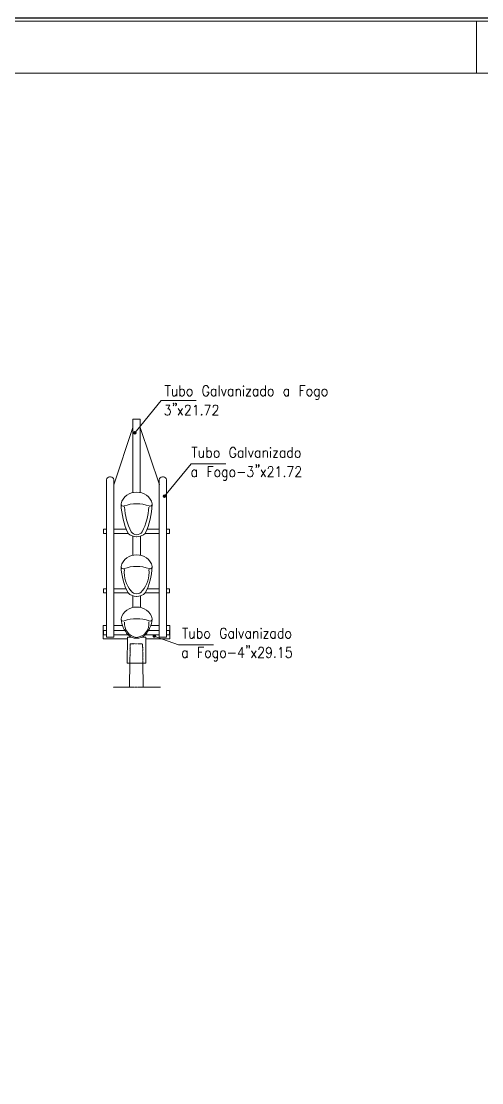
# Model space of a CAD drawing. Header units: millimetres. Extents: x 2928 to 3112, y 1220 to 1280.
# Drawn here: x 3040.23 to 3049.11, y 1259.77 to 1280.23 of the extents above; entities that cross this region are included whole.
import ezdxf
from ezdxf.xclip import XClip

# ---------------------------------------------------------------- set-up
doc = ezdxf.new("R2010")
doc.units = ezdxf.units.MM

# ---------------------------------------------------------------- blocks, each defined once
blk = doc.blocks.new('MF14B49E0')
at = {"color": 7, "linetype": 'Continuous', "lineweight": 9, "true_color": 0x000007}
blk.add_lwpolyline([(840.03, 593.45), (0, 593.45), (0, 0.23), (840.03, 0.23)], close=True, dxfattribs=at)

msp = doc.modelspace()

# ---------------------------------------------------------------- linework, layer by layer
at = {"color": 7, "linetype": 'Continuous', "lineweight": 20, "true_color": 0x000007}
for points in [[(3049.00832, 1280.22878), (3049.00832, 1279.22978), (3049.00832, 1279.22978)], [(3042.99938, 1273.2076), (3043.10854, 1273.2076), (3043.10854, 1273.2076)], [(3043.05562, 1273.2076), (3043.05562, 1273.00582), (3043.05562, 1273.00582)], [(3043.14658, 1273.13979), (3043.14658, 1273.04386), (3043.1532, 1273.01574), (3043.16974, 1273.00582), (3043.19124, 1273.00582), (3043.20778, 1273.01574), (3043.22928, 1273.04386)], [(3043.22928, 1273.13979), (3043.22928, 1273.00582), (3043.22928, 1273.00582)], [(3043.29048, 1273.2076), (3043.29048, 1273.00582), (3043.29048, 1273.00582)], [(3043.29048, 1273.11167), (3043.30537, 1273.13152), (3043.32191, 1273.13979), (3043.34341, 1273.13979), (3043.35995, 1273.13152), (3043.37484, 1273.11167), (3043.38145, 1273.0819), (3043.38145, 1273.06371), (3043.37484, 1273.03559), (3043.35995, 1273.01574), (3043.34341, 1273.00582), (3043.32191, 1273.00582), (3043.30537, 1273.01574), (3043.29048, 1273.03559)], [(3043.84622, 1273.15798), (3043.83795, 1273.17783), (3043.82307, 1273.19603), (3043.80818, 1273.2076), (3043.77841, 1273.2076), (3043.76187, 1273.19603), (3043.74698, 1273.17783), (3043.74037, 1273.15798), (3043.7321, 1273.13152), (3043.7321, 1273.0819), (3043.74037, 1273.05378), (3043.74698, 1273.03559), (3043.76187, 1273.01574), (3043.77841, 1273.00582), (3043.80818, 1273.00582), (3043.82307, 1273.01574), (3043.83795, 1273.03559), (3043.84622, 1273.05378), (3043.84622, 1273.0819), (3043.80818, 1273.0819)], [(3043.98516, 1273.11167), (3043.97027, 1273.13152), (3043.95208, 1273.13979), (3043.93223, 1273.13979), (3043.91404, 1273.13152), (3043.89915, 1273.11167), (3043.89419, 1273.0819), (3043.89419, 1273.06371), (3043.89915, 1273.03559), (3043.91404, 1273.01574), (3043.93223, 1273.00582), (3043.95208, 1273.00582), (3043.97027, 1273.01574), (3043.98516, 1273.03559)], [(3043.98516, 1273.13979), (3043.98516, 1273.00582), (3043.98516, 1273.00582)], [(3044.04635, 1273.2076), (3044.04635, 1273.00582), (3044.04635, 1273.00582)], [(3044.09101, 1273.13979), (3044.13732, 1273.00582), (3044.18198, 1273.13979)], [(3044.31265, 1273.11167), (3044.29611, 1273.13152), (3044.28122, 1273.13979), (3044.25806, 1273.13979), (3044.24318, 1273.13152), (3044.22829, 1273.11167), (3044.22002, 1273.0819), (3044.22002, 1273.06371), (3044.22829, 1273.03559), (3044.24318, 1273.01574), (3044.25806, 1273.00582), (3044.28122, 1273.00582), (3044.29611, 1273.01574), (3044.31265, 1273.03559)], [(3044.31265, 1273.13979), (3044.31265, 1273.00582), (3044.31265, 1273.00582)], [(3044.37219, 1273.13979), (3044.37219, 1273.00582), (3044.37219, 1273.00582)], [(3044.37219, 1273.10175), (3044.39535, 1273.13152), (3044.41023, 1273.13979), (3044.43339, 1273.13979), (3044.44827, 1273.13152), (3044.45654, 1273.10175), (3044.45654, 1273.00582)], [(3044.51774, 1273.13152), (3044.51774, 1273.00582), (3044.51774, 1273.00582)], [(3044.65502, 1273.00582), (3044.57067, 1273.00582), (3044.65502, 1273.13979), (3044.57067, 1273.13979)], [(3044.79065, 1273.11167), (3044.77576, 1273.13152), (3044.76088, 1273.13979), (3044.73772, 1273.13979), (3044.72284, 1273.13152), (3044.70795, 1273.11167), (3044.69968, 1273.0819), (3044.69968, 1273.06371), (3044.70795, 1273.03559), (3044.72284, 1273.01574), (3044.73772, 1273.00582), (3044.76088, 1273.00582), (3044.77576, 1273.01574), (3044.79065, 1273.03559)], [(3044.79065, 1273.13979), (3044.79065, 1273.00582), (3044.79065, 1273.00582)], [(3044.93785, 1273.11167), (3044.92297, 1273.13152), (3044.90477, 1273.13979), (3044.88493, 1273.13979), (3044.86673, 1273.13152), (3044.85185, 1273.11167), (3044.84688, 1273.0819), (3044.84688, 1273.06371), (3044.85185, 1273.03559), (3044.86673, 1273.01574), (3044.88493, 1273.00582), (3044.90477, 1273.00582), (3044.92297, 1273.01574), (3044.93785, 1273.03559)], [(3044.93785, 1273.2076), (3044.93785, 1273.00582), (3044.93785, 1273.00582)], [(3045.38608, 1273.11167), (3045.3712, 1273.13152), (3045.35631, 1273.13979), (3045.33316, 1273.13979), (3045.31827, 1273.13152), (3045.30339, 1273.11167), (3045.29512, 1273.0819), (3045.29512, 1273.06371), (3045.30339, 1273.03559), (3045.31827, 1273.01574), (3045.33316, 1273.00582), (3045.35631, 1273.00582), (3045.3712, 1273.01574), (3045.38608, 1273.03559)], [(3045.38608, 1273.13979), (3045.38608, 1273.00582), (3045.38608, 1273.00582)], [(3045.60772, 1273.00582), (3045.60772, 1273.2076), (3045.7053, 1273.2076)], [(3045.60772, 1273.11167), (3045.66726, 1273.11167), (3045.66726, 1273.11167)], [(3045.9716, 1273.11167), (3045.95836, 1273.13152), (3045.94348, 1273.13979), (3045.91867, 1273.13979), (3045.90544, 1273.13152), (3045.89055, 1273.11167), (3045.88063, 1273.0819), (3045.88063, 1273.06371), (3045.89055, 1273.03559), (3045.90544, 1273.01574), (3045.91867, 1273.00582), (3045.94348, 1273.00582), (3045.95836, 1273.01574), (3045.9716, 1273.03559)], [(3045.9716, 1273.13979), (3045.9716, 1272.98597), (3045.96663, 1272.95951), (3045.95836, 1272.94793), (3045.94348, 1272.93966), (3045.91867, 1272.93966), (3045.90544, 1272.94793)], [(3043.17636, 1272.86357), (3043.16974, 1272.85365), (3043.16147, 1272.86357), (3043.16974, 1272.87184), (3043.17636, 1272.86357), (3043.17636, 1272.84538), (3043.16974, 1272.82553), (3043.16147, 1272.81561)], [(3043.22267, 1272.86357), (3043.2144, 1272.85365), (3043.20778, 1272.86357), (3043.2144, 1272.87184), (3043.22267, 1272.86357), (3043.22267, 1272.84538), (3043.2144, 1272.82553), (3043.20778, 1272.81561)], [(3043.01757, 1272.8338), (3043.10027, 1272.8338), (3043.05562, 1272.75772), (3043.07546, 1272.75772), (3043.09366, 1272.74945), (3043.10027, 1272.73952), (3043.10854, 1272.71141), (3043.10854, 1272.69321), (3043.10027, 1272.66344), (3043.08539, 1272.64359), (3043.06058, 1272.63532), (3043.03742, 1272.63532), (3043.01757, 1272.64359), (3043.00765, 1272.65517), (3042.99938, 1272.67337)], [(3043.26071, 1272.7693), (3043.34341, 1272.63532), (3043.34341, 1272.63532)], [(3043.34341, 1272.7693), (3043.26071, 1272.63532), (3043.26071, 1272.63532)], [(3043.39799, 1272.78749), (3043.39799, 1272.79576), (3043.40461, 1272.81561), (3043.41288, 1272.82553), (3043.42776, 1272.8338), (3043.45753, 1272.8338), (3043.47407, 1272.82553), (3043.48069, 1272.81561), (3043.48896, 1272.79576), (3043.48896, 1272.77757), (3043.48069, 1272.75772), (3043.4658, 1272.73125), (3043.38972, 1272.63532), (3043.49558, 1272.63532)], [(3043.56504, 1272.79576), (3043.57993, 1272.80734), (3043.60309, 1272.8338), (3043.60309, 1272.63532)], [(3043.79991, 1272.63532), (3043.87599, 1272.8338), (3043.77014, 1272.8338)], [(3043.93223, 1272.78749), (3043.93223, 1272.79576), (3043.93719, 1272.81561), (3043.94711, 1272.82553), (3043.96035, 1272.8338), (3043.99012, 1272.8338), (3044.00831, 1272.82553), (3044.01327, 1272.81561), (3044.0232, 1272.79576), (3044.0232, 1272.77757), (3044.01327, 1272.75772), (3044.00004, 1272.73125), (3043.92231, 1272.63532), (3044.02816, 1272.63532)], [(3043.52039, 1272.02169), (3043.62624, 1272.02169), (3043.62624, 1272.02169)], [(3043.57331, 1272.02169), (3043.57331, 1271.81991), (3043.57331, 1271.81991)], [(3043.66428, 1271.95388), (3043.66428, 1271.85795), (3043.67255, 1271.83149), (3043.68744, 1271.81991), (3043.71059, 1271.81991), (3043.72548, 1271.83149), (3043.74864, 1271.85795)], [(3043.74864, 1271.95388), (3043.74864, 1271.81991), (3043.74864, 1271.81991)], [(3043.81149, 1272.02169), (3043.81149, 1271.81991), (3043.81149, 1271.81991)], [(3043.81149, 1271.92576), (3043.82637, 1271.94561), (3043.84126, 1271.95388), (3043.86442, 1271.95388), (3043.8793, 1271.94561), (3043.89419, 1271.92576), (3043.90246, 1271.89599), (3043.90246, 1271.8778), (3043.89419, 1271.84968), (3043.8793, 1271.83149), (3043.86442, 1271.81991), (3043.84126, 1271.81991), (3043.82637, 1271.83149), (3043.81149, 1271.84968)], [(3044.36723, 1271.97207), (3044.35896, 1271.99192), (3044.34407, 1272.01012), (3044.32919, 1272.02169), (3044.29776, 1272.02169), (3044.28287, 1272.01012), (3044.26799, 1271.99192), (3044.25972, 1271.97207), (3044.2531, 1271.94561), (3044.2531, 1271.89599), (3044.25972, 1271.86953), (3044.26799, 1271.84968), (3044.28287, 1271.83149), (3044.29776, 1271.81991), (3044.32919, 1271.81991), (3044.34407, 1271.83149), (3044.35896, 1271.84968), (3044.36723, 1271.86953), (3044.36723, 1271.89599), (3044.32919, 1271.89599)], [(3044.50286, 1271.92576), (3044.48797, 1271.94561), (3044.47308, 1271.95388), (3044.44993, 1271.95388), (3044.43504, 1271.94561), (3044.42016, 1271.92576), (3044.41189, 1271.89599), (3044.41189, 1271.8778), (3044.42016, 1271.84968), (3044.43504, 1271.83149), (3044.44993, 1271.81991), (3044.47308, 1271.81991), (3044.48797, 1271.83149), (3044.50286, 1271.84968)], [(3044.50286, 1271.95388), (3044.50286, 1271.81991), (3044.50286, 1271.81991)], [(3044.56405, 1272.02169), (3044.56405, 1271.81991), (3044.56405, 1271.81991)], [(3044.61036, 1271.95388), (3044.65502, 1271.81991), (3044.70133, 1271.95388)], [(3044.832, 1271.92576), (3044.81711, 1271.94561), (3044.80223, 1271.95388), (3044.77907, 1271.95388), (3044.76419, 1271.94561), (3044.7493, 1271.92576), (3044.74103, 1271.89599), (3044.74103, 1271.8778), (3044.7493, 1271.84968), (3044.76419, 1271.83149), (3044.77907, 1271.81991), (3044.80223, 1271.81991), (3044.81711, 1271.83149), (3044.832, 1271.84968)], [(3044.832, 1271.95388), (3044.832, 1271.81991), (3044.832, 1271.81991)], [(3044.8932, 1271.95388), (3044.8932, 1271.81991), (3044.8932, 1271.81991)], [(3044.8932, 1271.91584), (3044.91635, 1271.94561), (3044.93124, 1271.95388), (3044.95439, 1271.95388), (3044.96928, 1271.94561), (3044.97755, 1271.91584), (3044.97755, 1271.81991)], [(3045.03709, 1271.94561), (3045.03709, 1271.81991), (3045.03709, 1271.81991)], [(3045.17437, 1271.81991), (3045.09167, 1271.81991), (3045.17437, 1271.95388), (3045.09167, 1271.95388)], [(3045.31166, 1271.92576), (3045.29677, 1271.94561), (3045.28188, 1271.95388), (3045.25873, 1271.95388), (3045.24384, 1271.94561), (3045.2273, 1271.92576), (3045.22069, 1271.89599), (3045.22069, 1271.8778), (3045.2273, 1271.84968), (3045.24384, 1271.83149), (3045.25873, 1271.81991), (3045.28188, 1271.81991), (3045.29677, 1271.83149), (3045.31166, 1271.84968)], [(3045.31166, 1271.95388), (3045.31166, 1271.81991), (3045.31166, 1271.81991)], [(3045.45555, 1271.92576), (3045.44067, 1271.94561), (3045.42578, 1271.95388), (3045.40262, 1271.95388), (3045.38774, 1271.94561), (3045.37285, 1271.92576), (3045.36458, 1271.89599), (3045.36458, 1271.8778), (3045.37285, 1271.84968), (3045.38774, 1271.83149), (3045.40262, 1271.81991), (3045.42578, 1271.81991), (3045.44067, 1271.83149), (3045.45555, 1271.84968)], [(3045.45555, 1272.02169), (3045.45555, 1271.81991), (3045.45555, 1271.81991)], [(3043.83464, 1271.44941), (3043.83464, 1271.64955), (3043.93223, 1271.64955)], [(3044.61036, 1271.64955), (3044.69306, 1271.64955), (3044.64841, 1271.57181), (3044.67322, 1271.57181), (3044.6881, 1271.56354), (3044.69306, 1271.55362), (3044.70133, 1271.5255), (3044.70133, 1271.5073), (3044.69306, 1271.47753), (3044.67818, 1271.45768), (3044.65502, 1271.44941), (3044.63517, 1271.44941), (3044.61036, 1271.45768), (3044.60209, 1271.46926), (3044.59548, 1271.48746)], [(3044.76915, 1271.67766), (3044.76419, 1271.66774), (3044.75426, 1271.67766), (3044.76419, 1271.68759), (3044.76915, 1271.67766), (3044.76915, 1271.65947), (3044.76419, 1271.63962), (3044.75426, 1271.6297)], [(3044.81711, 1271.67766), (3044.80719, 1271.66774), (3044.80223, 1271.67766), (3044.80719, 1271.68759), (3044.81711, 1271.67766), (3044.81711, 1271.65947), (3044.80719, 1271.63962), (3044.80223, 1271.6297)], [(3044.99244, 1271.60158), (3044.99244, 1271.60985), (3044.99905, 1271.6297), (3045.00732, 1271.63962), (3045.02221, 1271.64955), (3045.05363, 1271.64955), (3045.06852, 1271.63962), (3045.07514, 1271.6297), (3045.0834, 1271.60985), (3045.0834, 1271.59166), (3045.07514, 1271.57181), (3045.06025, 1271.54535), (3044.98417, 1271.44941), (3045.09167, 1271.44941)], [(3045.15949, 1271.60985), (3045.17437, 1271.62143), (3045.19753, 1271.64955), (3045.19753, 1271.44941)], [(3045.39601, 1271.44941), (3045.47209, 1271.64955), (3045.36458, 1271.64955)], [(3045.52502, 1271.60158), (3045.52502, 1271.60985), (3045.53164, 1271.6297), (3045.53991, 1271.63962), (3045.55479, 1271.64955), (3045.58787, 1271.64955), (3045.6011, 1271.63962), (3045.60772, 1271.6297), (3045.61599, 1271.60985), (3045.61599, 1271.59166), (3045.60772, 1271.57181), (3045.59283, 1271.54535), (3045.51675, 1271.44941), (3045.62591, 1271.44941)], [(3043.61136, 1271.55362), (3043.59647, 1271.57181), (3043.58158, 1271.58339), (3043.55843, 1271.58339), (3043.54354, 1271.57181), (3043.52866, 1271.55362), (3043.52039, 1271.5255), (3043.52039, 1271.5073), (3043.52866, 1271.47753), (3043.54354, 1271.45768), (3043.55843, 1271.44941), (3043.58158, 1271.44941), (3043.59647, 1271.45768), (3043.61136, 1271.47753)], [(3043.61136, 1271.58339), (3043.61136, 1271.44941), (3043.61136, 1271.44941)], [(3043.83464, 1271.55362), (3043.89419, 1271.55362), (3043.89419, 1271.55362)], [(3044.19852, 1271.55362), (3044.18364, 1271.57181), (3044.16875, 1271.58339), (3044.14559, 1271.58339), (3044.13071, 1271.57181), (3044.11582, 1271.55362), (3044.10755, 1271.5255), (3044.10755, 1271.5073), (3044.11582, 1271.47753), (3044.13071, 1271.45768), (3044.14559, 1271.44941), (3044.16875, 1271.44941), (3044.18364, 1271.45768), (3044.19852, 1271.47753)], [(3044.19852, 1271.58339), (3044.19852, 1271.43122), (3044.19191, 1271.40145), (3044.18364, 1271.39318), (3044.16875, 1271.3816), (3044.14559, 1271.3816), (3044.13071, 1271.39318)], [(3044.40527, 1271.53377), (3044.5409, 1271.53377), (3044.5409, 1271.53377)], [(3044.85515, 1271.58339), (3044.93951, 1271.44941), (3044.93951, 1271.44941)], [(3044.93951, 1271.58339), (3044.85515, 1271.44941), (3044.85515, 1271.44941)], [(3043.33845, 1268.53674), (3043.44596, 1268.53674), (3043.44596, 1268.53674)], [(3043.39137, 1268.53674), (3043.39137, 1268.33826), (3043.39137, 1268.33826)], [(3043.484, 1268.47058), (3043.484, 1268.3763), (3043.49061, 1268.34653), (3043.5055, 1268.33826), (3043.52866, 1268.33826), (3043.54354, 1268.34653), (3043.5667, 1268.3763)], [(3043.5667, 1268.47058), (3043.5667, 1268.33826), (3043.5667, 1268.33826)], [(3043.62955, 1268.53674), (3043.62955, 1268.33826), (3043.62955, 1268.33826)], [(3043.62955, 1268.44081), (3043.64278, 1268.46066), (3043.65767, 1268.47058), (3043.68248, 1268.47058), (3043.69571, 1268.46066), (3043.7139, 1268.44081), (3043.72052, 1268.41435), (3043.72052, 1268.3945), (3043.7139, 1268.36473), (3043.69571, 1268.34653), (3043.68248, 1268.33826), (3043.65767, 1268.33826), (3043.64278, 1268.34653), (3043.62955, 1268.36473)], [(3044.18529, 1268.49043), (3044.17702, 1268.50862), (3044.16213, 1268.52847), (3044.14725, 1268.53674), (3044.11582, 1268.53674), (3044.10094, 1268.52847), (3044.08605, 1268.50862), (3044.07778, 1268.49043), (3044.07116, 1268.46066), (3044.07116, 1268.41435), (3044.07778, 1268.38457), (3044.08605, 1268.36473), (3044.10094, 1268.34653), (3044.11582, 1268.33826), (3044.14725, 1268.33826), (3044.16213, 1268.34653), (3044.17702, 1268.36473), (3044.18529, 1268.38457), (3044.18529, 1268.41435), (3044.14725, 1268.41435)], [(3044.32257, 1268.44081), (3044.30603, 1268.46066), (3044.29114, 1268.47058), (3044.26799, 1268.47058), (3044.2531, 1268.46066), (3044.23822, 1268.44081), (3044.22995, 1268.41435), (3044.22995, 1268.3945), (3044.23822, 1268.36473), (3044.2531, 1268.34653), (3044.26799, 1268.33826), (3044.29114, 1268.33826), (3044.30603, 1268.34653), (3044.32257, 1268.36473)], [(3044.32257, 1268.47058), (3044.32257, 1268.33826), (3044.32257, 1268.33826)], [(3044.38211, 1268.53674), (3044.38211, 1268.33826), (3044.38211, 1268.33826)], [(3044.42843, 1268.47058), (3044.47308, 1268.33826), (3044.51939, 1268.47058)], [(3044.64841, 1268.44081), (3044.63517, 1268.46066), (3044.62029, 1268.47058), (3044.59548, 1268.47058), (3044.58225, 1268.46066), (3044.56736, 1268.44081), (3044.55744, 1268.41435), (3044.55744, 1268.3945), (3044.56736, 1268.36473), (3044.58225, 1268.34653), (3044.59548, 1268.33826), (3044.62029, 1268.33826), (3044.63517, 1268.34653), (3044.64841, 1268.36473)], [(3044.64841, 1268.47058), (3044.64841, 1268.33826), (3044.64841, 1268.33826)], [(3044.71126, 1268.47058), (3044.71126, 1268.33826), (3044.71126, 1268.33826)], [(3044.71126, 1268.43254), (3044.73441, 1268.46066), (3044.7493, 1268.47058), (3044.77246, 1268.47058), (3044.78734, 1268.46066), (3044.79561, 1268.43254), (3044.79561, 1268.33826)], [(3044.85515, 1268.46066), (3044.85515, 1268.33826), (3044.85515, 1268.33826)], [(3044.99244, 1268.33826), (3044.90974, 1268.33826), (3044.99244, 1268.47058), (3044.90974, 1268.47058)], [(3045.12972, 1268.44081), (3045.11483, 1268.46066), (3045.09994, 1268.47058), (3045.07679, 1268.47058), (3045.0619, 1268.46066), (3045.04536, 1268.44081), (3045.03875, 1268.41435), (3045.03875, 1268.3945), (3045.04536, 1268.36473), (3045.0619, 1268.34653), (3045.07679, 1268.33826), (3045.09994, 1268.33826), (3045.11483, 1268.34653), (3045.12972, 1268.36473)], [(3045.12972, 1268.47058), (3045.12972, 1268.33826), (3045.12972, 1268.33826)], [(3045.27361, 1268.44081), (3045.25873, 1268.46066), (3045.24384, 1268.47058), (3045.22069, 1268.47058), (3045.2058, 1268.46066), (3045.19091, 1268.44081), (3045.18264, 1268.41435), (3045.18264, 1268.3945), (3045.19091, 1268.36473), (3045.2058, 1268.34653), (3045.22069, 1268.33826), (3045.24384, 1268.33826), (3045.25873, 1268.34653), (3045.27361, 1268.36473)], [(3045.27361, 1268.53674), (3045.27361, 1268.33826), (3045.27361, 1268.33826)], [(3043.65271, 1267.96446), (3043.65271, 1268.16625), (3043.75194, 1268.16625)], [(3044.48962, 1267.96446), (3044.48962, 1268.16625), (3044.41354, 1268.03227), (3044.52932, 1268.03227)], [(3044.58721, 1268.19436), (3044.58225, 1268.18444), (3044.57232, 1268.19436), (3044.58225, 1268.20429), (3044.58721, 1268.19436), (3044.58721, 1268.17452), (3044.58225, 1268.15632), (3044.57232, 1268.1464)], [(3044.63517, 1268.19436), (3044.62525, 1268.18444), (3044.62029, 1268.19436), (3044.62525, 1268.20429), (3044.63517, 1268.19436), (3044.63517, 1268.17452), (3044.62525, 1268.15632), (3044.62029, 1268.1464)], [(3044.8105, 1268.11663), (3044.8105, 1268.12821), (3044.81711, 1268.1464), (3044.82538, 1268.15632), (3044.84027, 1268.16625), (3044.87169, 1268.16625), (3044.88658, 1268.15632), (3044.8932, 1268.1464), (3044.90147, 1268.12821), (3044.90147, 1268.10836), (3044.8932, 1268.09016), (3044.87831, 1268.06039), (3044.80223, 1267.96446), (3044.90974, 1267.96446)], [(3045.05363, 1268.09843), (3045.04536, 1268.07032), (3045.03048, 1268.05212), (3045.00732, 1268.04054), (3045.00071, 1268.04054), (3044.97755, 1268.05212), (3044.96266, 1268.07032), (3044.95439, 1268.09843), (3044.95439, 1268.10836), (3044.96266, 1268.13648), (3044.97755, 1268.15632), (3045.00071, 1268.16625), (3045.00732, 1268.16625), (3045.03048, 1268.15632), (3045.04536, 1268.13648), (3045.05363, 1268.09843), (3045.05363, 1268.05212), (3045.04536, 1268.0025), (3045.03048, 1267.97604), (3045.00732, 1267.96446), (3044.99244, 1267.96446), (3044.96928, 1267.97604), (3044.96266, 1267.99423)], [(3045.2058, 1268.12821), (3045.22069, 1268.13648), (3045.24384, 1268.16625), (3045.24384, 1267.96446)], [(3045.42578, 1268.16625), (3045.3497, 1268.16625), (3045.34308, 1268.07859), (3045.3497, 1268.09016), (3045.37285, 1268.09843), (3045.39601, 1268.09843), (3045.41916, 1268.09016), (3045.43405, 1268.07032), (3045.44232, 1268.04054), (3045.44232, 1268.02235), (3045.43405, 1267.99423), (3045.41916, 1267.97604), (3045.39601, 1267.96446), (3045.37285, 1267.96446), (3045.3497, 1267.97604), (3045.34308, 1267.98431), (3045.33481, 1268.0025)], [(3043.42942, 1268.07032), (3043.41453, 1268.09016), (3043.39964, 1268.09843), (3043.37649, 1268.09843), (3043.3616, 1268.09016), (3043.34672, 1268.07032), (3043.33845, 1268.04054), (3043.33845, 1268.02235), (3043.34672, 1267.99423), (3043.3616, 1267.97604), (3043.37649, 1267.96446), (3043.39964, 1267.96446), (3043.41453, 1267.97604), (3043.42942, 1267.99423)], [(3043.42942, 1268.09843), (3043.42942, 1267.96446), (3043.42942, 1267.96446)], [(3043.65271, 1268.07032), (3043.7139, 1268.07032), (3043.7139, 1268.07032)], [(3044.01824, 1268.07032), (3044.0017, 1268.09016), (3043.98681, 1268.09843), (3043.96365, 1268.09843), (3043.94877, 1268.09016), (3043.93388, 1268.07032), (3043.92561, 1268.04054), (3043.92561, 1268.02235), (3043.93388, 1267.99423), (3043.94877, 1267.97604), (3043.96365, 1267.96446), (3043.98681, 1267.96446), (3044.0017, 1267.97604), (3044.01824, 1267.99423)], [(3044.01824, 1268.09843), (3044.01824, 1267.94627), (3044.00997, 1267.91815), (3044.0017, 1267.90822), (3043.98681, 1267.89995), (3043.96365, 1267.89995), (3043.94877, 1267.90822)], [(3044.22333, 1268.05212), (3044.36061, 1268.05212), (3044.36061, 1268.05212)], [(3044.67322, 1268.09843), (3044.75757, 1267.96446), (3044.75757, 1267.96446)], [(3044.75757, 1268.09843), (3044.67322, 1267.96446), (3044.67322, 1267.96446)]]:
    msp.add_lwpolyline(points, dxfattribs=at)
at = {"color": 7, "linetype": 'Continuous', "lineweight": 9, "true_color": 0x000007}
msp.add_lwpolyline([(3111.04942, 1279.22812), (3030.52665, 1279.22812), (3030.52665, 1221.89096), (3111.04942, 1221.89096)], close=True, dxfattribs=at)
at = {"color": 7, "linetype": 'Continuous', "lineweight": 20, "true_color": 0x000007}
for points in [[(3043.4658, 1273.13979), (3043.45092, 1273.13152), (3043.43603, 1273.11167), (3043.42776, 1273.0819), (3043.42776, 1273.06371), (3043.43603, 1273.03559), (3043.45092, 1273.01574), (3043.4658, 1273.00582), (3043.48896, 1273.00582), (3043.50385, 1273.01574), (3043.51873, 1273.03559), (3043.527, 1273.06371), (3043.527, 1273.0819), (3043.51873, 1273.11167), (3043.50385, 1273.13152), (3043.48896, 1273.13979)], [(3044.50947, 1273.19603), (3044.51774, 1273.18776), (3044.52436, 1273.19603), (3044.51774, 1273.2076)], [(3045.02882, 1273.13979), (3045.01394, 1273.13152), (3044.99905, 1273.11167), (3044.99078, 1273.0819), (3044.99078, 1273.06371), (3044.99905, 1273.03559), (3045.01394, 1273.01574), (3045.02882, 1273.00582), (3045.05198, 1273.00582), (3045.06687, 1273.01574), (3045.08175, 1273.03559), (3045.09002, 1273.06371), (3045.09002, 1273.0819), (3045.08175, 1273.11167), (3045.06687, 1273.13152), (3045.05198, 1273.13979)], [(3045.77477, 1273.13979), (3045.75989, 1273.13152), (3045.74335, 1273.11167), (3045.73673, 1273.0819), (3045.73673, 1273.06371), (3045.74335, 1273.03559), (3045.75989, 1273.01574), (3045.77477, 1273.00582), (3045.79958, 1273.00582), (3045.81281, 1273.01574), (3045.8277, 1273.03559), (3045.83762, 1273.06371), (3045.83762, 1273.0819), (3045.8277, 1273.11167), (3045.81281, 1273.13152), (3045.79958, 1273.13979)], [(3046.06587, 1273.13979), (3046.04933, 1273.13152), (3046.03445, 1273.11167), (3046.02783, 1273.0819), (3046.02783, 1273.06371), (3046.03445, 1273.03559), (3046.04933, 1273.01574), (3046.06587, 1273.00582), (3046.08738, 1273.00582), (3046.10392, 1273.01574), (3046.1188, 1273.03559), (3046.12542, 1273.06371), (3046.12542, 1273.0819), (3046.1188, 1273.11167), (3046.10392, 1273.13152), (3046.08738, 1273.13979)], [(3043.70894, 1272.65517), (3043.70232, 1272.64359), (3043.70894, 1272.63532), (3043.71721, 1272.64359)], [(3043.98681, 1271.95388), (3043.97027, 1271.94561), (3043.95538, 1271.92576), (3043.94877, 1271.89599), (3043.94877, 1271.8778), (3043.95538, 1271.84968), (3043.97027, 1271.83149), (3043.98681, 1271.81991), (3044.00831, 1271.81991), (3044.02485, 1271.83149), (3044.03974, 1271.84968), (3044.04635, 1271.8778), (3044.04635, 1271.89599), (3044.03974, 1271.92576), (3044.02485, 1271.94561), (3044.00831, 1271.95388)], [(3045.03048, 1272.01012), (3045.03709, 1272.00185), (3045.04536, 1272.01012), (3045.03709, 1272.02169)], [(3045.54818, 1271.95388), (3045.53164, 1271.94561), (3045.51675, 1271.92576), (3045.51013, 1271.89599), (3045.51013, 1271.8778), (3045.51675, 1271.84968), (3045.53164, 1271.83149), (3045.54818, 1271.81991), (3045.56968, 1271.81991), (3045.58787, 1271.83149), (3045.6011, 1271.84968), (3045.60772, 1271.8778), (3045.60772, 1271.89599), (3045.6011, 1271.92576), (3045.58787, 1271.94561), (3045.56968, 1271.95388)], [(3044.0017, 1271.58339), (3043.98681, 1271.57181), (3043.97027, 1271.55362), (3043.96365, 1271.5255), (3043.96365, 1271.5073), (3043.97027, 1271.47753), (3043.98681, 1271.45768), (3044.0017, 1271.44941), (3044.02485, 1271.44941), (3044.03974, 1271.45768), (3044.05462, 1271.47753), (3044.06289, 1271.5073), (3044.06289, 1271.5255), (3044.05462, 1271.55362), (3044.03974, 1271.57181), (3044.02485, 1271.58339)], [(3044.29114, 1271.58339), (3044.2746, 1271.57181), (3044.25972, 1271.55362), (3044.2531, 1271.5255), (3044.2531, 1271.5073), (3044.25972, 1271.47753), (3044.2746, 1271.45768), (3044.29114, 1271.44941), (3044.31265, 1271.44941), (3044.32919, 1271.45768), (3044.34407, 1271.47753), (3044.35069, 1271.5073), (3044.35069, 1271.5255), (3044.34407, 1271.55362), (3044.32919, 1271.57181), (3044.31265, 1271.58339)], [(3045.30339, 1271.46926), (3045.29677, 1271.45768), (3045.30339, 1271.44941), (3045.31166, 1271.45768)], [(3043.80487, 1268.47058), (3043.78999, 1268.46066), (3043.77345, 1268.44081), (3043.76683, 1268.41435), (3043.76683, 1268.3945), (3043.77345, 1268.36473), (3043.78999, 1268.34653), (3043.80487, 1268.33826), (3043.82803, 1268.33826), (3043.84291, 1268.34653), (3043.8578, 1268.36473), (3043.86607, 1268.3945), (3043.86607, 1268.41435), (3043.8578, 1268.44081), (3043.84291, 1268.46066), (3043.82803, 1268.47058)], [(3044.84854, 1268.52847), (3044.85515, 1268.51689), (3044.86342, 1268.52847), (3044.85515, 1268.53674)], [(3045.36624, 1268.47058), (3045.3497, 1268.46066), (3045.33481, 1268.44081), (3045.3282, 1268.41435), (3045.3282, 1268.3945), (3045.33481, 1268.36473), (3045.3497, 1268.34653), (3045.36624, 1268.33826), (3045.38774, 1268.33826), (3045.40428, 1268.34653), (3045.41916, 1268.36473), (3045.42578, 1268.3945), (3045.42578, 1268.41435), (3045.41916, 1268.44081), (3045.40428, 1268.46066), (3045.38774, 1268.47058)], [(3043.81976, 1268.09843), (3043.80487, 1268.09016), (3043.78999, 1268.07032), (3043.78172, 1268.04054), (3043.78172, 1268.02235), (3043.78999, 1267.99423), (3043.80487, 1267.97604), (3043.81976, 1267.96446), (3043.84291, 1267.96446), (3043.8578, 1267.97604), (3043.87269, 1267.99423), (3043.88096, 1268.02235), (3043.88096, 1268.04054), (3043.87269, 1268.07032), (3043.8578, 1268.09016), (3043.84291, 1268.09843)], [(3044.10921, 1268.09843), (3044.09432, 1268.09016), (3044.07778, 1268.07032), (3044.07116, 1268.04054), (3044.07116, 1268.02235), (3044.07778, 1267.99423), (3044.09432, 1267.97604), (3044.10921, 1267.96446), (3044.13236, 1267.96446), (3044.14725, 1267.97604), (3044.16213, 1267.99423), (3044.1704, 1268.02235), (3044.1704, 1268.04054), (3044.16213, 1268.07032), (3044.14725, 1268.09016), (3044.13236, 1268.09843)], [(3045.12145, 1267.98431), (3045.11483, 1267.97604), (3045.12145, 1267.96446), (3045.12972, 1267.97604)]]:
    msp.add_lwpolyline(points, close=True, dxfattribs=at)
at = {"color": 253, "linetype": 'Continuous', "lineweight": 5, "true_color": 0x9a9a9a}
for points in [[(3042.43537, 1272.3161), (3042.45191, 1272.3343), (3042.93157, 1272.91981), (3043.60309, 1272.91981)], [(3043.01096, 1271.09877), (3043.02584, 1271.11696), (3043.5055, 1271.69917), (3044.17867, 1271.69917)], [(3042.82075, 1268.37134), (3042.8439, 1268.36307), (3043.26733, 1268.21421), (3043.93719, 1268.21421)]]:
    msp.add_lwpolyline(points, dxfattribs=at)
at = {"color": 7, "linetype": 'Continuous', "lineweight": 5, "true_color": 0x000007}
for points in [[(3042.52799, 1271.14508), (3042.52799, 1272.56089), (3042.38575, 1272.56089), (3042.38575, 1271.14508)], [(3042.01691, 1271.2989), (3042.38575, 1272.40046), (3042.38575, 1272.40046)], [(3042.89683, 1271.2989), (3042.52799, 1272.40046), (3042.52799, 1272.40046)], [(3041.93752, 1271.44941), (3041.95571, 1271.44941), (3041.95571, 1271.44941)], [(3042.97292, 1271.44941), (3042.95307, 1271.44941), (3042.95307, 1271.44941)], [(3041.87632, 1268.36142), (3041.87632, 1271.38987), (3041.87632, 1271.38987)], [(3042.01691, 1271.38987), (3042.01691, 1268.36142), (3041.87632, 1268.36142)], [(3042.89187, 1271.38987), (3042.89187, 1268.36142), (3043.03246, 1268.36142)], [(3043.03246, 1268.36142), (3043.03246, 1271.38987), (3043.03246, 1271.38987)], [(3041.87632, 1270.44214), (3041.81843, 1270.44214), (3041.81843, 1270.36109), (3041.87632, 1270.36109)], [(3042.25674, 1270.44214), (3042.01526, 1270.44214), (3042.01526, 1270.44214)], [(3042.657, 1270.44214), (3042.89187, 1270.44214), (3042.89187, 1270.44214)], [(3043.03411, 1270.44214), (3043.09035, 1270.44214), (3043.09035, 1270.36109), (3043.03411, 1270.36109)], [(3042.01526, 1270.36109), (3042.29147, 1270.36109), (3042.29147, 1270.36109)], [(3042.3841, 1270.30485), (3042.3841, 1269.93767), (3042.3841, 1269.93767)], [(3042.52965, 1269.93767), (3042.52965, 1270.30485), (3042.52965, 1270.30485)], [(3042.89187, 1270.36109), (3042.62558, 1270.36109), (3042.62558, 1270.36109)], [(3041.87632, 1269.29427), (3041.81843, 1269.29427), (3041.81843, 1269.21488), (3041.87632, 1269.21488)], [(3042.25343, 1269.29427), (3042.01526, 1269.29427), (3042.01526, 1269.29427)], [(3042.01526, 1269.21488), (3042.28816, 1269.21488), (3042.28816, 1269.21488)], [(3042.89187, 1269.21488), (3042.62558, 1269.21488), (3042.62558, 1269.21488)], [(3042.66197, 1269.29427), (3042.89187, 1269.29427), (3042.89187, 1269.29427)], [(3043.03411, 1269.29427), (3043.09035, 1269.29427), (3043.09035, 1269.21488), (3043.03411, 1269.21488)], [(3042.3841, 1269.15699), (3042.3841, 1268.93039), (3042.3841, 1268.93039)], [(3042.52965, 1268.93039), (3042.52965, 1269.15699), (3042.52965, 1269.15699)], [(3041.87632, 1268.58801), (3041.81016, 1268.58801), (3041.81016, 1268.33165), (3042.27989, 1268.33165)], [(3042.01691, 1268.58801), (3042.18231, 1268.58801), (3042.18231, 1268.58801)], [(3043.03246, 1268.58801), (3043.09531, 1268.58801), (3043.09531, 1268.33165), (3042.63385, 1268.33165)], [(3042.73143, 1268.58801), (3042.89187, 1268.58801), (3042.89187, 1268.58801)], [(3041.87632, 1268.48712), (3041.81843, 1268.48712), (3041.81843, 1268.40773), (3041.87632, 1268.40773)], [(3042.22862, 1268.48712), (3042.01691, 1268.48712), (3042.01691, 1268.48712)], [(3042.01691, 1268.40773), (3042.28816, 1268.40773), (3042.28816, 1268.40773)], [(3042.55611, 1268.35811), (3042.63385, 1268.35811), (3042.63219, 1267.85861), (3042.27824, 1267.85861), (3042.27989, 1268.35811), (3042.35929, 1268.35811)], [(3042.89187, 1268.40773), (3042.62558, 1268.40773), (3042.62558, 1268.40773)], [(3042.68512, 1268.48712), (3042.89187, 1268.48712), (3042.89187, 1268.48712)], [(3043.03246, 1268.48712), (3043.09035, 1268.48712), (3043.09035, 1268.40773), (3043.03246, 1268.40773)], [(3042.3229, 1267.40045), (3042.32951, 1267.89168), (3042.32951, 1267.89168)], [(3042.57596, 1267.89168), (3042.58257, 1267.40045), (3042.58257, 1267.40045)]]:
    msp.add_lwpolyline(points, dxfattribs=at)
at = {"color": 252, "linetype": 'Continuous', "lineweight": 13, "true_color": 0x989898}
for points in [[(3042.33117, 1268.17452), (3042.32951, 1268.17617), (3042.32951, 1268.17617)], [(3042.33117, 1268.15963), (3042.32951, 1268.16129), (3042.32951, 1268.16129)], [(3042.33282, 1268.21917), (3042.33117, 1268.22083), (3042.33117, 1268.22083)], [(3042.33282, 1268.20429), (3042.33117, 1268.20594), (3042.33117, 1268.20594)], [(3042.33282, 1268.1894), (3042.33117, 1268.19106), (3042.33117, 1268.19106)], [(3042.33282, 1268.18444), (3042.33117, 1268.17948), (3042.33117, 1268.17948)], [(3042.33117, 1268.16956), (3042.33117, 1268.16459), (3042.33117, 1268.16459)], [(3042.33117, 1268.15632), (3042.33117, 1268.14971), (3042.33117, 1268.14971)], [(3042.33282, 1268.23406), (3042.33778, 1268.23406), (3042.33778, 1268.23406)], [(3042.33282, 1268.23406), (3042.33282, 1268.22248), (3042.33282, 1268.22248)], [(3042.33282, 1268.21421), (3042.33282, 1268.20925), (3042.33282, 1268.20925)], [(3042.33282, 1268.19933), (3042.33282, 1268.19436), (3042.33282, 1268.19436)], [(3042.33944, 1268.23406), (3042.33778, 1268.23571), (3042.33778, 1268.23571)], [(3042.3444, 1268.23406), (3042.35267, 1268.23406), (3042.35267, 1268.23406)], [(3042.35432, 1268.23406), (3042.35267, 1268.23571), (3042.35267, 1268.23571)], [(3042.35929, 1268.23406), (3042.36756, 1268.23406), (3042.36756, 1268.23406)], [(3042.36921, 1268.23406), (3042.36756, 1268.23571), (3042.36756, 1268.23571)], [(3042.37252, 1268.23406), (3042.38244, 1268.23406), (3042.38244, 1268.23406)], [(3042.38575, 1268.23406), (3042.3841, 1268.23571), (3042.3841, 1268.23571)], [(3042.3874, 1268.23406), (3042.39733, 1268.23406), (3042.39733, 1268.23406)], [(3042.40064, 1268.23406), (3042.39898, 1268.23571), (3042.39898, 1268.23571)], [(3042.40229, 1268.23406), (3042.41221, 1268.23406), (3042.41221, 1268.23406)], [(3042.41552, 1268.23406), (3042.41387, 1268.23571), (3042.41387, 1268.23571)], [(3042.42048, 1268.23241), (3042.42545, 1268.23241), (3042.42545, 1268.23241)], [(3042.43041, 1268.23241), (3042.42875, 1268.23406), (3042.42875, 1268.23406)], [(3042.43537, 1268.23241), (3042.44033, 1268.23241), (3042.44033, 1268.23241)], [(3042.44529, 1268.23241), (3042.44364, 1268.23406), (3042.44364, 1268.23406)], [(3042.45026, 1268.23241), (3042.45522, 1268.23241), (3042.45522, 1268.23241)], [(3042.46018, 1268.23241), (3042.45853, 1268.23406), (3042.45853, 1268.23406)], [(3042.46514, 1268.23241), (3042.4701, 1268.23241), (3042.4701, 1268.23241)], [(3042.47507, 1268.23241), (3042.47341, 1268.23406), (3042.47341, 1268.23406)], [(3042.47837, 1268.23241), (3042.48499, 1268.23241), (3042.48499, 1268.23241)], [(3042.48995, 1268.23241), (3042.4883, 1268.23406), (3042.4883, 1268.23406)], [(3042.49326, 1268.23241), (3042.50318, 1268.23241), (3042.50318, 1268.23241)], [(3042.50484, 1268.23241), (3042.50318, 1268.23406), (3042.50318, 1268.23406)], [(3042.50815, 1268.23241), (3042.51807, 1268.23241), (3042.51807, 1268.23241)], [(3042.51972, 1268.23241), (3042.51807, 1268.23406), (3042.51807, 1268.23406)], [(3042.52303, 1268.23241), (3042.5313, 1268.23241), (3042.5313, 1268.23241)], [(3042.53461, 1268.23241), (3042.53295, 1268.23406), (3042.53295, 1268.23406)], [(3042.53792, 1268.23241), (3042.54619, 1268.23241), (3042.54619, 1268.23241)], [(3042.55115, 1268.23241), (3042.54949, 1268.23406), (3042.54949, 1268.23406)], [(3042.5528, 1268.23241), (3042.56107, 1268.23241), (3042.56107, 1268.23241)], [(3042.56603, 1268.23241), (3042.56438, 1268.23406), (3042.56438, 1268.23406)], [(3042.56769, 1268.23241), (3042.57265, 1268.23241), (3042.57265, 1268.23241)], [(3042.57265, 1268.21917), (3042.571, 1268.22083), (3042.571, 1268.22083)], [(3042.57265, 1268.20429), (3042.571, 1268.20594), (3042.571, 1268.20594)], [(3042.57265, 1268.18775), (3042.571, 1268.1894), (3042.571, 1268.1894)], [(3042.57265, 1268.17286), (3042.571, 1268.17452), (3042.571, 1268.17452)], [(3042.57265, 1268.23241), (3042.57265, 1268.22083), (3042.57265, 1268.22083)], [(3042.57265, 1268.21421), (3042.57265, 1268.20594), (3042.57265, 1268.20594)], [(3042.57265, 1268.19933), (3042.57265, 1268.19106), (3042.57265, 1268.19106)], [(3042.57265, 1268.18444), (3042.57265, 1268.17617), (3042.57265, 1268.17617)], [(3042.57265, 1268.16956), (3042.5743, 1268.16129), (3042.5743, 1268.16129)], [(3042.5743, 1268.15798), (3042.57265, 1268.15963), (3042.57265, 1268.15963)], [(3042.5743, 1268.15632), (3042.5743, 1268.1464), (3042.5743, 1268.1464)], [(3042.32951, 1267.97935), (3042.32621, 1267.981), (3042.32621, 1267.981)], [(3042.32951, 1267.96446), (3042.32621, 1267.96611), (3042.32621, 1267.96611)], [(3042.32951, 1267.94957), (3042.32621, 1267.95123), (3042.32621, 1267.95123)], [(3042.33117, 1268.14475), (3042.32951, 1268.1464), (3042.32951, 1268.1464)], [(3042.33117, 1268.12986), (3042.32951, 1268.13151), (3042.32951, 1268.13151)], [(3042.33117, 1268.11497), (3042.32951, 1268.11663), (3042.32951, 1268.11663)], [(3042.33117, 1268.10009), (3042.32951, 1268.10174), (3042.32951, 1268.10174)], [(3042.33117, 1268.08355), (3042.32951, 1268.0852), (3042.32951, 1268.0852)], [(3042.33117, 1268.06866), (3042.32951, 1268.07032), (3042.32951, 1268.07032)], [(3042.33117, 1268.05378), (3042.32951, 1268.05543), (3042.32951, 1268.05543)], [(3042.33117, 1268.03889), (3042.32951, 1268.04054), (3042.32951, 1268.04054)], [(3042.33117, 1268.024), (3042.32951, 1268.02566), (3042.32951, 1268.02566)], [(3042.33117, 1268.00912), (3042.32951, 1268.01077), (3042.32951, 1268.01077)], [(3042.33117, 1267.99423), (3042.32951, 1267.99589), (3042.32951, 1267.99589)], [(3042.33117, 1267.99092), (3042.32951, 1267.98431), (3042.32951, 1267.98431)], [(3042.32951, 1267.97604), (3042.32951, 1267.96942), (3042.32951, 1267.96942)], [(3042.32951, 1267.96115), (3042.32951, 1267.95288), (3042.32951, 1267.95288)], [(3042.33117, 1268.14144), (3042.33117, 1268.13482), (3042.33117, 1268.13482)], [(3042.33117, 1268.12655), (3042.33117, 1268.11663), (3042.33117, 1268.11663)], [(3042.33117, 1268.11167), (3042.33117, 1268.1034), (3042.33117, 1268.1034)], [(3042.33117, 1268.09678), (3042.33117, 1268.08851), (3042.33117, 1268.08851)], [(3042.33117, 1268.08189), (3042.33117, 1268.07362), (3042.33117, 1268.07362)], [(3042.33117, 1268.06701), (3042.33117, 1268.05874), (3042.33117, 1268.05874)], [(3042.33117, 1268.05212), (3042.33117, 1268.04385), (3042.33117, 1268.04385)], [(3042.33117, 1268.03558), (3042.33117, 1268.02897), (3042.33117, 1268.02897)], [(3042.33117, 1268.0207), (3042.33117, 1268.01408), (3042.33117, 1268.01408)], [(3042.33117, 1268.00581), (3042.33117, 1267.99919), (3042.33117, 1267.99919)], [(3042.5743, 1268.14309), (3042.57265, 1268.14475), (3042.57265, 1268.14475)], [(3042.5743, 1268.12821), (3042.57265, 1268.12986), (3042.57265, 1268.12986)], [(3042.5743, 1268.11332), (3042.57265, 1268.11497), (3042.57265, 1268.11497)], [(3042.5743, 1268.09843), (3042.57265, 1268.10009), (3042.57265, 1268.10009)], [(3042.5743, 1268.08355), (3042.57265, 1268.0852), (3042.57265, 1268.0852)], [(3042.5743, 1268.06866), (3042.57265, 1268.07032), (3042.57265, 1268.07032)], [(3042.5743, 1268.05378), (3042.57265, 1268.05543), (3042.57265, 1268.05543)], [(3042.5743, 1268.03889), (3042.57265, 1268.04054), (3042.57265, 1268.04054)], [(3042.5743, 1268.024), (3042.57265, 1268.02566), (3042.57265, 1268.02566)], [(3042.5743, 1268.00746), (3042.57265, 1268.00912), (3042.57265, 1268.00912)], [(3042.5743, 1267.99258), (3042.57265, 1267.99423), (3042.57265, 1267.99423)], [(3042.5743, 1267.97769), (3042.57265, 1267.97935), (3042.57265, 1267.97935)], [(3042.5743, 1268.13813), (3042.5743, 1268.13151), (3042.5743, 1268.13151)], [(3042.5743, 1268.12324), (3042.5743, 1268.11663), (3042.5743, 1268.11663)], [(3042.5743, 1268.10836), (3042.5743, 1268.1034), (3042.5743, 1268.1034)], [(3042.5743, 1268.09347), (3042.5743, 1268.08851), (3042.5743, 1268.08851)], [(3042.5743, 1268.07859), (3042.5743, 1268.07362), (3042.5743, 1268.07362)], [(3042.5743, 1268.0637), (3042.5743, 1268.05543), (3042.5743, 1268.05543)], [(3042.5743, 1268.05047), (3042.5743, 1268.04054), (3042.5743, 1268.04054)], [(3042.5743, 1268.03558), (3042.5743, 1268.02566), (3042.5743, 1268.02566)], [(3042.5743, 1268.0207), (3042.5743, 1268.01077), (3042.5743, 1268.01077)], [(3042.5743, 1268.00581), (3042.5743, 1267.99754), (3042.5743, 1267.99754)], [(3042.5743, 1267.99092), (3042.5743, 1267.98265), (3042.5743, 1267.98265)], [(3042.5743, 1267.97273), (3042.57596, 1267.96777), (3042.57596, 1267.96777)], [(3042.57596, 1267.96281), (3042.5743, 1267.96446), (3042.5743, 1267.96446)], [(3042.57596, 1267.94792), (3042.5743, 1267.94957), (3042.5743, 1267.94957)], [(3042.57596, 1267.95784), (3042.57596, 1267.95288), (3042.57596, 1267.95288)], [(3042.32951, 1267.93469), (3042.32621, 1267.938), (3042.32621, 1267.938)], [(3042.32951, 1267.9198), (3042.32621, 1267.92311), (3042.32621, 1267.92311)], [(3042.32951, 1267.90326), (3042.32621, 1267.90492), (3042.32621, 1267.90492)], [(3042.32951, 1267.94627), (3042.32951, 1267.938), (3042.32951, 1267.938)], [(3042.32951, 1267.93138), (3042.32951, 1267.92311), (3042.32951, 1267.92311)], [(3042.32951, 1267.91649), (3042.32951, 1267.90822), (3042.32951, 1267.90822)], [(3042.32951, 1267.90161), (3042.32951, 1267.89168), (3042.32951, 1267.89168)], [(3042.57596, 1267.93303), (3042.5743, 1267.93469), (3042.5743, 1267.93469)], [(3042.57596, 1267.91815), (3042.5743, 1267.9198), (3042.5743, 1267.9198)], [(3042.57596, 1267.90326), (3042.5743, 1267.90492), (3042.5743, 1267.90492)], [(3042.57596, 1267.94461), (3042.57596, 1267.938), (3042.57596, 1267.938)], [(3042.57596, 1267.92973), (3042.57596, 1267.92311), (3042.57596, 1267.92311)], [(3042.57596, 1267.91484), (3042.57596, 1267.90822), (3042.57596, 1267.90822)], [(3042.57596, 1267.89995), (3042.57596, 1267.89168), (3042.57596, 1267.89168)], [(3042.00864, 1267.40045), (3042.00533, 1267.40045), (3042.00533, 1267.40045)], [(3042.02187, 1267.40045), (3042.0136, 1267.40045), (3042.0136, 1267.40045)], [(3042.0318, 1267.40045), (3042.02353, 1267.40045), (3042.02353, 1267.40045)], [(3042.04337, 1267.40045), (3042.03676, 1267.40045), (3042.03676, 1267.40045)], [(3042.05495, 1267.40045), (3042.04668, 1267.40045), (3042.04668, 1267.40045)], [(3042.06653, 1267.40045), (3042.05826, 1267.40045), (3042.05826, 1267.40045)], [(3042.07645, 1267.40045), (3042.06984, 1267.40045), (3042.06984, 1267.40045)], [(3042.08969, 1267.40045), (3042.08142, 1267.40045), (3042.08142, 1267.40045)], [(3042.09961, 1267.40045), (3042.09134, 1267.40045), (3042.09134, 1267.40045)], [(3042.11119, 1267.40045), (3042.10457, 1267.40045), (3042.10457, 1267.40045)], [(3042.12277, 1267.40045), (3042.1145, 1267.40045), (3042.1145, 1267.40045)], [(3042.13434, 1267.40045), (3042.12607, 1267.40045), (3042.12607, 1267.40045)], [(3042.14427, 1267.40045), (3042.13765, 1267.40045), (3042.13765, 1267.40045)], [(3042.1575, 1267.40045), (3042.14923, 1267.40045), (3042.14923, 1267.40045)], [(3042.16742, 1267.40045), (3042.15915, 1267.40045), (3042.15915, 1267.40045)], [(3042.179, 1267.40045), (3042.17239, 1267.40045), (3042.17239, 1267.40045)], [(3042.18893, 1267.40045), (3042.18231, 1267.40045), (3042.18231, 1267.40045)], [(3042.20216, 1267.40045), (3042.19389, 1267.40045), (3042.19389, 1267.40045)], [(3042.21208, 1267.40045), (3042.20547, 1267.40045), (3042.20547, 1267.40045)], [(3042.22366, 1267.40045), (3042.21704, 1267.40045), (3042.21704, 1267.40045)], [(3042.23524, 1267.40045), (3042.22697, 1267.40045), (3042.22697, 1267.40045)], [(3042.24681, 1267.40045), (3042.23855, 1267.40045), (3042.23855, 1267.40045)], [(3042.25674, 1267.40045), (3042.25012, 1267.40045), (3042.25012, 1267.40045)], [(3042.26997, 1267.40045), (3042.2617, 1267.40045), (3042.2617, 1267.40045)], [(3042.27989, 1267.40045), (3042.27162, 1267.40045), (3042.27162, 1267.40045)], [(3042.29147, 1267.40045), (3042.28486, 1267.40045), (3042.28486, 1267.40045)], [(3042.30305, 1267.40045), (3042.29478, 1267.40045), (3042.29478, 1267.40045)], [(3042.31463, 1267.40045), (3042.30636, 1267.40045), (3042.30636, 1267.40045)], [(3042.32455, 1267.40045), (3042.31794, 1267.40045), (3042.31794, 1267.40045)], [(3042.33778, 1267.40045), (3042.32951, 1267.40045), (3042.32951, 1267.40045)], [(3042.34771, 1267.40045), (3042.33944, 1267.40045), (3042.33944, 1267.40045)], [(3042.35929, 1267.40045), (3042.35267, 1267.40045), (3042.35267, 1267.40045)], [(3042.37086, 1267.40045), (3042.36259, 1267.40045), (3042.36259, 1267.40045)], [(3042.38244, 1267.40045), (3042.37252, 1267.40045), (3042.37252, 1267.40045)], [(3042.39237, 1267.40045), (3042.38575, 1267.40045), (3042.38575, 1267.40045)], [(3042.40229, 1267.40045), (3042.39733, 1267.40045), (3042.39733, 1267.40045)], [(3042.41552, 1267.40045), (3042.40725, 1267.40045), (3042.40725, 1267.40045)], [(3042.42545, 1267.40045), (3042.42048, 1267.40045), (3042.42048, 1267.40045)], [(3042.43702, 1267.40045), (3042.43041, 1267.40045), (3042.43041, 1267.40045)], [(3042.45026, 1267.40045), (3042.44033, 1267.40045), (3042.44033, 1267.40045)], [(3042.46018, 1267.40045), (3042.45191, 1267.40045), (3042.45191, 1267.40045)], [(3042.4701, 1267.40045), (3042.46514, 1267.40045), (3042.46514, 1267.40045)], [(3042.48334, 1267.40045), (3042.47507, 1267.40045), (3042.47507, 1267.40045)], [(3042.49326, 1267.40045), (3042.48499, 1267.40045), (3042.48499, 1267.40045)], [(3042.50484, 1267.40045), (3042.49822, 1267.40045), (3042.49822, 1267.40045)], [(3042.51807, 1267.40045), (3042.50815, 1267.40045), (3042.50815, 1267.40045)], [(3042.52799, 1267.40045), (3042.51972, 1267.40045), (3042.51972, 1267.40045)], [(3042.53792, 1267.40045), (3042.5313, 1267.40045), (3042.5313, 1267.40045)], [(3042.55115, 1267.40045), (3042.54288, 1267.40045), (3042.54288, 1267.40045)], [(3042.56107, 1267.40045), (3042.5528, 1267.40045), (3042.5528, 1267.40045)], [(3042.57265, 1267.40045), (3042.56603, 1267.40045), (3042.56603, 1267.40045)], [(3042.58257, 1267.40045), (3042.57596, 1267.40045), (3042.57596, 1267.40045)], [(3042.59581, 1267.40045), (3042.58754, 1267.40045), (3042.58754, 1267.40045)], [(3042.60573, 1267.40045), (3042.59911, 1267.40045), (3042.59911, 1267.40045)], [(3042.61731, 1267.40045), (3042.61069, 1267.40045), (3042.61069, 1267.40045)], [(3042.62889, 1267.40045), (3042.62062, 1267.40045), (3042.62062, 1267.40045)], [(3042.64046, 1267.40045), (3042.63385, 1267.40045), (3042.63385, 1267.40045)], [(3042.65039, 1267.40045), (3042.64377, 1267.40045), (3042.64377, 1267.40045)], [(3042.66362, 1267.40045), (3042.65535, 1267.40045), (3042.65535, 1267.40045)], [(3042.67354, 1267.40045), (3042.66527, 1267.40045), (3042.66527, 1267.40045)], [(3042.68512, 1267.40045), (3042.67851, 1267.40045), (3042.67851, 1267.40045)], [(3042.6967, 1267.40045), (3042.68843, 1267.40045), (3042.68843, 1267.40045)], [(3042.70828, 1267.40045), (3042.70001, 1267.40045), (3042.70001, 1267.40045)], [(3042.7182, 1267.40045), (3042.71159, 1267.40045), (3042.71159, 1267.40045)], [(3042.73143, 1267.40045), (3042.72316, 1267.40045), (3042.72316, 1267.40045)], [(3042.74136, 1267.40045), (3042.73309, 1267.40045), (3042.73309, 1267.40045)], [(3042.75294, 1267.40045), (3042.74632, 1267.40045), (3042.74632, 1267.40045)], [(3042.76451, 1267.40045), (3042.75624, 1267.40045), (3042.75624, 1267.40045)], [(3042.77609, 1267.40045), (3042.76782, 1267.40045), (3042.76782, 1267.40045)], [(3042.78602, 1267.40045), (3042.7794, 1267.40045), (3042.7794, 1267.40045)], [(3042.79594, 1267.40045), (3042.79098, 1267.40045), (3042.79098, 1267.40045)], [(3042.80917, 1267.40045), (3042.8009, 1267.40045), (3042.8009, 1267.40045)], [(3042.82075, 1267.40045), (3042.81413, 1267.40045), (3042.81413, 1267.40045)], [(3042.83067, 1267.40045), (3042.82406, 1267.40045), (3042.82406, 1267.40045)], [(3042.8439, 1267.40045), (3042.83563, 1267.40045), (3042.83563, 1267.40045)], [(3042.85383, 1267.40045), (3042.84721, 1267.40045), (3042.84721, 1267.40045)], [(3042.86375, 1267.40045), (3042.85879, 1267.40045), (3042.85879, 1267.40045)], [(3042.87698, 1267.40045), (3042.86871, 1267.40045), (3042.86871, 1267.40045)], [(3042.88856, 1267.40045), (3042.87864, 1267.40045), (3042.87864, 1267.40045)], [(3042.89849, 1267.40045), (3042.89187, 1267.40045), (3042.89187, 1267.40045)], [(3042.91172, 1267.40045), (3042.90179, 1267.40045), (3042.90179, 1267.40045)], [(3042.91999, 1267.40045), (3042.91337, 1267.40045), (3042.91337, 1267.40045)]]:
    msp.add_lwpolyline(points, dxfattribs=at)
at = {"color": 253, "linetype": 'Continuous', "lineweight": 5, "true_color": 0x9a9a9a}
for points in [[(3042.4056, 1272.27806), (3042.41552, 1272.26979), (3042.43041, 1272.27145), (3042.44033, 1272.28137), (3042.44033, 1272.28137), (3042.4486, 1272.29295), (3042.44695, 1272.30783), (3042.43702, 1272.3161), (3042.43702, 1272.3161), (3042.42545, 1272.32437), (3042.41056, 1272.32272), (3042.40229, 1272.3128), (3042.40229, 1272.3128), (3042.39402, 1272.30287), (3042.39567, 1272.28799), (3042.4056, 1272.27806)], [(3042.41387, 1272.28799), (3042.41883, 1272.28468), (3042.42545, 1272.28468), (3042.43041, 1272.28964), (3042.43041, 1272.28964), (3042.43372, 1272.2946), (3042.43372, 1272.30287), (3042.42875, 1272.30618), (3042.42875, 1272.30618), (3042.42379, 1272.31114), (3042.41552, 1272.30949), (3042.41221, 1272.30453), (3042.41221, 1272.30453), (3042.40725, 1272.29956), (3042.40891, 1272.29295), (3042.41387, 1272.28799)], [(3042.97953, 1271.05907), (3042.98946, 1271.0508), (3043.00434, 1271.05246), (3043.01427, 1271.06238), (3043.01427, 1271.06238), (3043.02254, 1271.0723), (3043.02088, 1271.08884), (3043.01096, 1271.09711), (3043.01096, 1271.09711), (3042.99938, 1271.10538), (3042.98449, 1271.10373), (3042.97622, 1271.09381), (3042.97622, 1271.09381), (3042.96795, 1271.08388), (3042.96961, 1271.06734), (3042.97953, 1271.05907)], [(3042.9878, 1271.069), (3042.99276, 1271.06569), (3042.99938, 1271.06569), (3043.00434, 1271.07065), (3043.00434, 1271.07065), (3043.00765, 1271.07561), (3043.00765, 1271.08388), (3043.00269, 1271.08719), (3043.00269, 1271.08719), (3042.99773, 1271.0905), (3042.98946, 1271.0905), (3042.98615, 1271.08554), (3042.98615, 1271.08554), (3042.98119, 1271.08057), (3042.98284, 1271.07396), (3042.9878, 1271.069)], [(3042.77444, 1268.38954), (3042.77113, 1268.3763), (3042.77775, 1268.36307), (3042.78932, 1268.35811), (3042.78932, 1268.35811), (3042.80256, 1268.35315), (3042.81579, 1268.35976), (3042.82075, 1268.373), (3042.82075, 1268.373), (3042.82571, 1268.38623), (3042.81909, 1268.39946), (3042.80586, 1268.40442), (3042.80586, 1268.40442), (3042.79263, 1268.40773), (3042.7794, 1268.40111), (3042.77444, 1268.38954)], [(3042.78602, 1268.38457), (3042.78436, 1268.37961), (3042.78767, 1268.37134), (3042.79429, 1268.36969), (3042.79429, 1268.36969), (3042.79925, 1268.36803), (3042.80586, 1268.37134), (3042.80917, 1268.37796), (3042.80917, 1268.37796), (3042.81082, 1268.38292), (3042.80752, 1268.38954), (3042.8009, 1268.39119), (3042.8009, 1268.39119), (3042.79594, 1268.3945), (3042.78932, 1268.39119), (3042.78602, 1268.38457)]]:
    msp.add_open_spline(points, degree=3, knots=[0, 0, 0, 0, 0.0625, 0.0625, 0.0625, 0.062501, 0.125, 0.125, 0.125, 0.125001, 0.1875, 0.1875, 0.1875, 0.187501, 1, 1, 1, 1], dxfattribs=at)
at = {"color": 7, "linetype": 'Continuous', "lineweight": 5, "true_color": 0x000007}
for points in [[(3041.93752, 1271.45107), (3041.90444, 1271.45107), (3041.87798, 1271.4246), (3041.87798, 1271.39152)], [(3042.01691, 1271.39152), (3042.01691, 1271.4246), (3041.99045, 1271.45107), (3041.95737, 1271.45107)], [(3042.95472, 1271.45107), (3042.92164, 1271.45107), (3042.89352, 1271.4246), (3042.89352, 1271.39152)], [(3043.03411, 1271.39152), (3043.03411, 1271.4246), (3043.006, 1271.45107), (3042.97292, 1271.45107)], [(3042.45853, 1271.15335), (3042.31794, 1271.15831), (3042.19389, 1271.06569), (3042.1575, 1270.93006)], [(3042.75955, 1270.93006), (3042.72316, 1271.06569), (3042.59746, 1271.15831), (3042.45853, 1271.15335)], [(3042.1575, 1270.92014), (3042.16742, 1270.72662), (3042.21208, 1270.53641), (3042.29147, 1270.35944)], [(3042.45853, 1270.93172), (3042.37583, 1270.93172), (3042.29478, 1270.91683), (3042.2187, 1270.88871)], [(3042.22531, 1270.86886), (3042.23358, 1270.70181), (3042.27824, 1270.53972), (3042.35432, 1270.39252)], [(3042.6967, 1270.88871), (3042.62062, 1270.91683), (3042.53957, 1270.93172), (3042.45853, 1270.93172)], [(3042.56273, 1270.38921), (3042.64046, 1270.53641), (3042.68512, 1270.70016), (3042.69174, 1270.86721)], [(3042.62392, 1270.35944), (3042.70332, 1270.53641), (3042.74797, 1270.72662), (3042.7579, 1270.92014)], [(3042.29313, 1270.36109), (3042.33778, 1270.31809), (3042.39733, 1270.29328), (3042.45853, 1270.29328)], [(3042.45687, 1270.29328), (3042.51972, 1270.29328), (3042.57927, 1270.31809), (3042.62392, 1270.36109)], [(3042.45853, 1269.94594), (3042.31794, 1269.9509), (3042.19389, 1269.85828), (3042.1575, 1269.72265)], [(3042.75955, 1269.72265), (3042.72316, 1269.85828), (3042.59746, 1269.9509), (3042.45853, 1269.94594)], [(3042.1575, 1269.71438), (3042.16742, 1269.53906), (3042.21374, 1269.3687), (3042.29147, 1269.21322)], [(3042.22201, 1269.66145), (3042.20547, 1269.51425), (3042.25178, 1269.36704), (3042.34771, 1269.25623)], [(3042.45853, 1269.7243), (3042.37583, 1269.7243), (3042.29478, 1269.70942), (3042.2187, 1269.6813)], [(3042.6967, 1269.6813), (3042.62062, 1269.70942), (3042.53957, 1269.7243), (3042.45853, 1269.7243)], [(3042.56603, 1269.25623), (3042.66527, 1269.36539), (3042.71159, 1269.51425), (3042.69339, 1269.66145)], [(3042.62392, 1269.21322), (3042.70332, 1269.3687), (3042.74797, 1269.53906), (3042.7579, 1269.71438)], [(3042.29313, 1269.21322), (3042.33778, 1269.17022), (3042.39733, 1269.14706), (3042.45853, 1269.14706)], [(3042.45687, 1269.14706), (3042.51972, 1269.14706), (3042.57927, 1269.17022), (3042.62392, 1269.21322)], [(3042.45853, 1268.93866), (3042.31794, 1268.94362), (3042.19389, 1268.851), (3042.1575, 1268.71537)], [(3042.75955, 1268.71537), (3042.72316, 1268.851), (3042.59746, 1268.94362), (3042.45853, 1268.93866)], [(3042.1575, 1268.7071), (3042.16908, 1268.59463), (3042.21704, 1268.49043), (3042.29147, 1268.40773)], [(3042.22531, 1268.65252), (3042.20877, 1268.50862), (3042.30967, 1268.3763), (3042.45356, 1268.35646)], [(3042.45853, 1268.71703), (3042.37583, 1268.71703), (3042.29478, 1268.70214), (3042.2187, 1268.67402)], [(3042.6967, 1268.67402), (3042.62062, 1268.70214), (3042.53957, 1268.71703), (3042.45853, 1268.71703)], [(3042.62392, 1268.40773), (3042.70001, 1268.49043), (3042.74632, 1268.59463), (3042.7579, 1268.7071)], [(3042.29313, 1268.40608), (3042.33778, 1268.36307), (3042.39733, 1268.33992), (3042.45853, 1268.33992)], [(3042.45687, 1268.33992), (3042.51972, 1268.33992), (3042.57927, 1268.36307), (3042.62392, 1268.40608)]]:
    msp.add_open_spline(points, degree=3, dxfattribs=at)
for points in [[(3042.1575, 1270.93006), (3042.15585, 1270.91518), (3042.16246, 1270.89864), (3042.17569, 1270.89037), (3042.17569, 1270.89037), (3042.18893, 1270.88044), (3042.20547, 1270.88044), (3042.22035, 1270.88706)], [(3042.6967, 1270.88706), (3042.70993, 1270.88044), (3042.72647, 1270.88044), (3042.7397, 1270.89037), (3042.7397, 1270.89037), (3042.75294, 1270.89864), (3042.75955, 1270.91518), (3042.7579, 1270.93006)], [(3042.35102, 1270.39252), (3042.37417, 1270.35613), (3042.41387, 1270.33463), (3042.45687, 1270.33463), (3042.45687, 1270.33463), (3042.49822, 1270.33463), (3042.53957, 1270.35447), (3042.56273, 1270.39086)], [(3042.1575, 1269.7243), (3042.15585, 1269.70776), (3042.16246, 1269.69288), (3042.17569, 1269.68295), (3042.17569, 1269.68295), (3042.18893, 1269.67468), (3042.20547, 1269.67303), (3042.22035, 1269.67965)], [(3042.6967, 1269.67965), (3042.70993, 1269.67303), (3042.72647, 1269.67468), (3042.7397, 1269.68295), (3042.7397, 1269.68295), (3042.75294, 1269.69288), (3042.75955, 1269.70776), (3042.7579, 1269.7243)], [(3042.34936, 1269.25623), (3042.37252, 1269.21818), (3042.41221, 1269.19503), (3042.45687, 1269.19503), (3042.45687, 1269.19503), (3042.50153, 1269.19503), (3042.54122, 1269.21818), (3042.56438, 1269.25623)], [(3042.1575, 1268.71537), (3042.15585, 1268.70049), (3042.16246, 1268.68395), (3042.17569, 1268.67568), (3042.17569, 1268.67568), (3042.18893, 1268.66741), (3042.20547, 1268.66575), (3042.22035, 1268.67237)], [(3042.45522, 1268.3548), (3042.52634, 1268.36142), (3042.5925, 1268.39615), (3042.63716, 1268.45239), (3042.63716, 1268.45239), (3042.68181, 1268.50862), (3042.70166, 1268.5814), (3042.69339, 1268.65417)], [(3042.6967, 1268.67237), (3042.70993, 1268.66575), (3042.72647, 1268.66741), (3042.7397, 1268.67568), (3042.7397, 1268.67568), (3042.75294, 1268.68395), (3042.75955, 1268.70049), (3042.7579, 1268.71537)]]:
    msp.add_open_spline(points, degree=3, knots=[0, 0, 0, 0, 0.125, 0.125, 0.125, 0.125001, 1, 1, 1, 1], dxfattribs=at)

# ---------------------------------------------------------------- block references
at = {"color": 7, "true_color": 0xffffff}
ref = msp.add_blockref('MF14B49E0', (3028.04236, 1220.88198), dxfattribs=dict(at, xscale=0.1, yscale=0.1, zscale=0.1))
XClip(ref).set_block_clipping_path([(0, 0.2320201385), (841.02, 594.08)])

doc.saveas('drawing.dxf')
